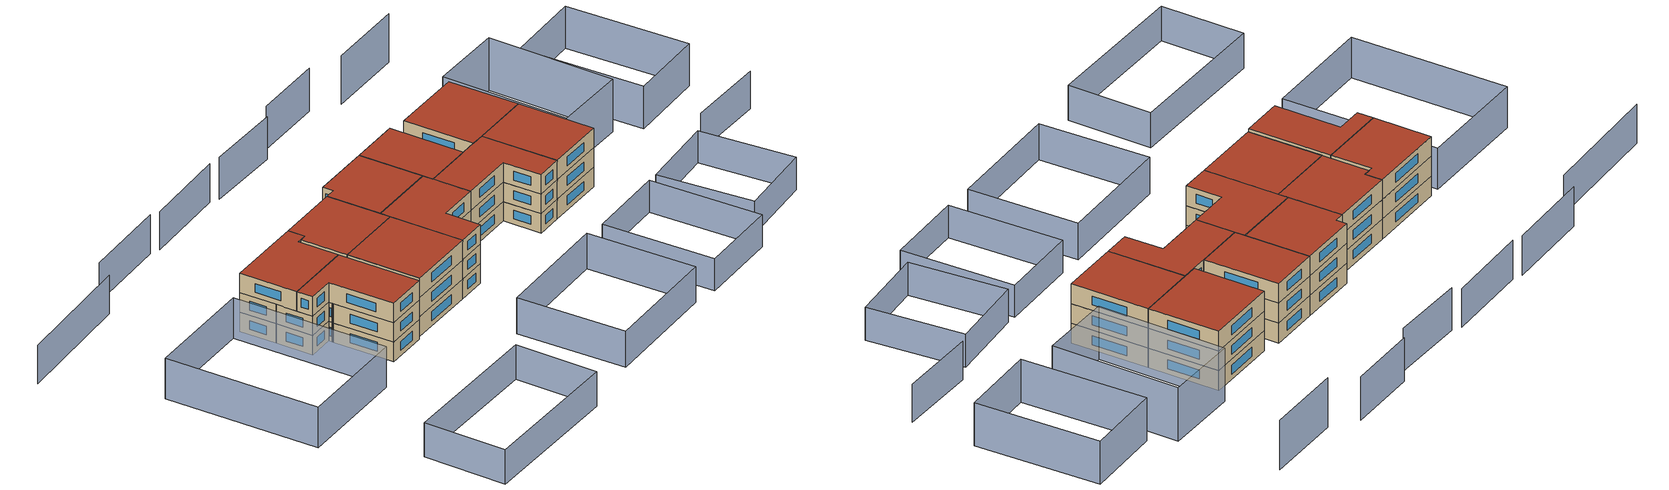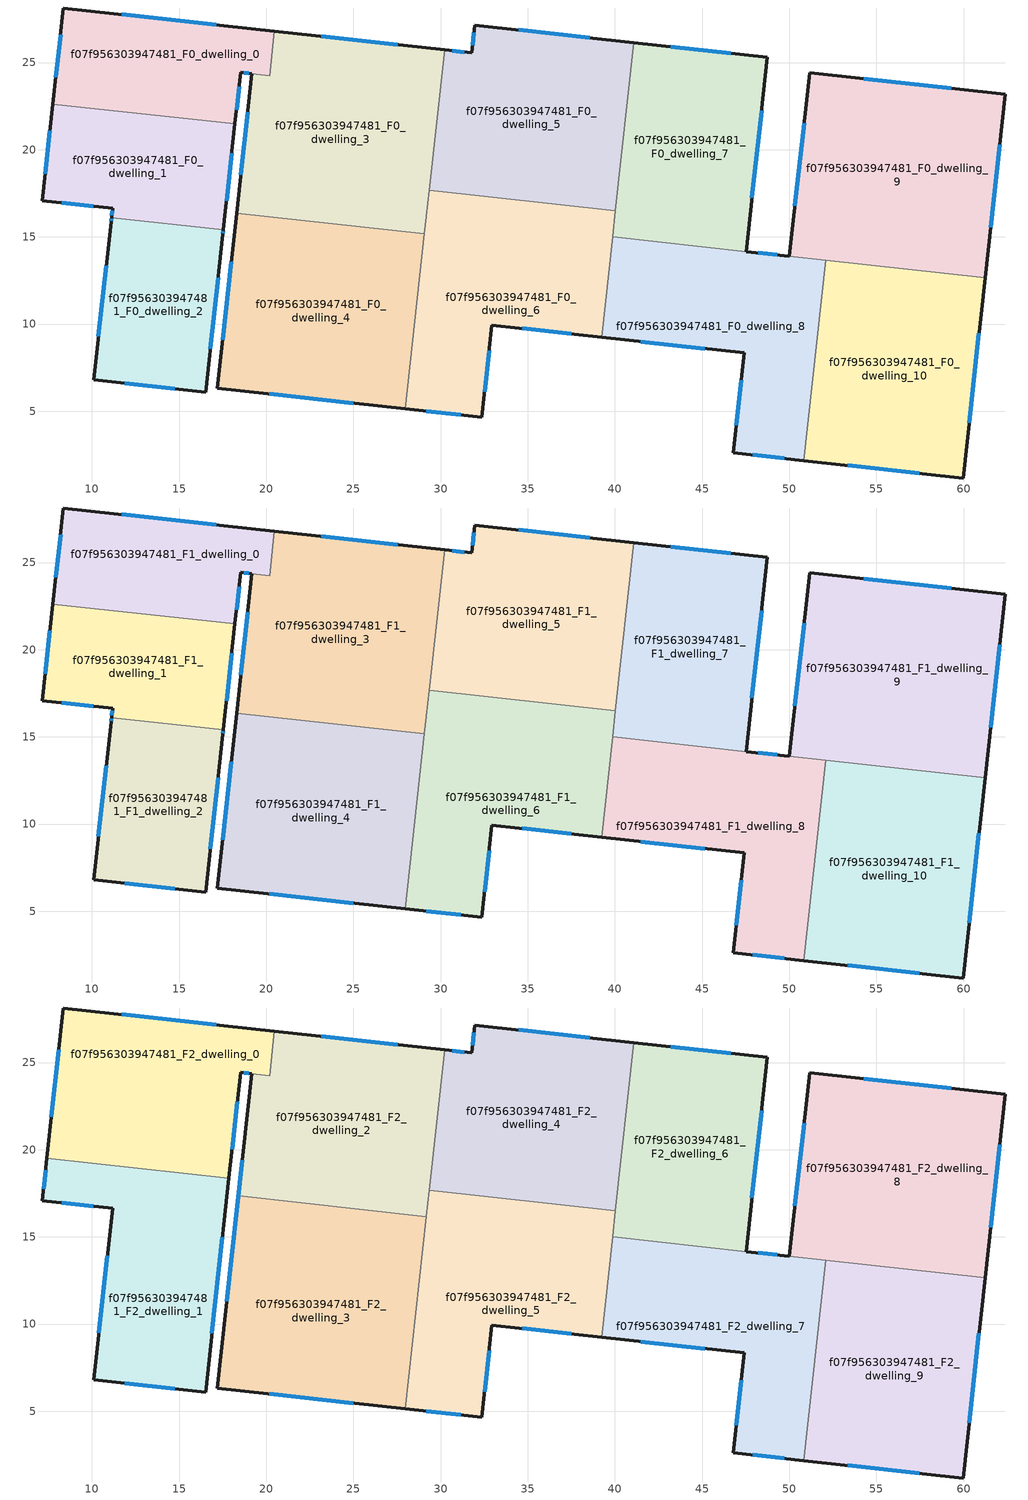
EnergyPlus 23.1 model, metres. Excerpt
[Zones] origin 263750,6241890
f07f956303947481_F0_dwelling_0
 floor ground (EU_floor_Construction): 20.47,26.8 20.19,24.26 18.53,24.44 18.21,21.48 7.77,22.62 8.37,28.13 z0
 wall outside (EU_wall_Construction): 20.47,26.8 8.37,28.13 7.77,22.62 / 18.21,21.48 18.53,24.44 19.17,24.37 z0:3
 wall to f07f956303947481_F0_dwelling_3 (EU_wall_Construction): 19.18,24.37 20.19,24.26 20.47,26.8 z0:3
 wall to f07f956303947481_F0_dwelling_1 (EU_wall_Construction): 7.77,22.62 18.21,21.48 z0:3
 window (EU_Window_Construction): 17.13,27.17 11.71,27.76 / 18.71,24.42 18.99,24.39 / 18.3,22.29 18.44,23.62 / 8.2,26.61 7.93,24.14 z0.83:2.17
f07f956303947481_F0_dwelling_1
 floor ground (EU_floor_Construction): 18.21,21.48 17.54,15.4 11.13,16.11 11.18,16.64 7.16,17.08 7.77,22.62 z0
 wall outside (EU_wall_Construction): 7.77,22.62 7.16,17.08 11.18,16.64 11.13,16.11 / 17.54,15.4 18.21,21.48 z0:3
 wall to f07f956303947481_F0_dwelling_2 (EU_wall_Construction): 11.13,16.11 17.54,15.4 z0:3
 window (EU_Window_Construction): 7.6,21.09 7.32,18.61 / 17.72,17.08 18.02,19.8 / 11.17,16.49 11.14,16.25 / 8.27,16.96 10.07,16.76 z0.83:2.17
f07f956303947481_F0_dwelling_10
 floor ground (EU_floor_Construction): 61.22,12.66 59.96,1.17 50.84,2.17 52.1,13.66 z0
 wall outside (EU_wall_Construction): 50.84,2.17 59.96,1.17 61.22,12.66 z0:3
 wall to f07f956303947481_F0_dwelling_8 (EU_wall_Construction): 52.1,13.66 50.84,2.17 z0:3
 wall to f07f956303947481_F0_dwelling_9 (EU_wall_Construction): 61.22,12.66 52.1,13.66 z0:3
 window (EU_Window_Construction): 60.31,4.34 60.88,9.48 / 53.36,1.9 57.44,1.45 z0.83:2.17
f07f956303947481_F0_dwelling_2
 floor ground (EU_floor_Construction): 17.54,15.4 17.51,15.15 16.52,6.09 10.1,6.8 11.1,15.86 11.13,16.11 z0
 wall outside (EU_wall_Construction): 11.13,16.11 11.1,15.86 10.1,6.8 16.52,6.09 17.51,15.15 17.54,15.4 z0:3
 window (EU_Window_Construction): 17.52,15.22 17.53,15.33 / 16.79,8.59 17.24,12.65 / 11.87,6.6 14.75,6.29 / 10.82,13.35 10.38,9.3 / 11.12,16.04 11.11,15.93 z0.83:2.17
f07f956303947481_F0_dwelling_3
 floor ground (EU_floor_Construction): 30.24,25.73 29.08,15.17 18.3,16.36 19.18,24.37 20.19,24.26 20.47,26.8 z0
 wall outside (EU_wall_Construction): 30.24,25.73 20.47,26.8 / 19.18,24.37 18.3,16.36 z0:3
 wall to f07f956303947481_F0_dwelling_4 (EU_wall_Construction): 18.3,16.36 29.08,15.17 z0:3
 wall to f07f956303947481_F0_dwelling_5 (EU_wall_Construction): 29.35,17.67 30.24,25.73 z0:3
 wall to f07f956303947481_F0_dwelling_6 (EU_wall_Construction): 29.08,15.17 29.19,16.17 29.35,17.67 z0:3
 window (EU_Window_Construction): 27.54,26.02 23.17,26.5 / 18.93,22.16 18.54,18.57 z0.83:2.17
f07f956303947481_F0_dwelling_4
 floor ground (EU_floor_Construction): 29.08,15.17 27.97,5.14 17.2,6.32 18.3,16.36 z0
 wall outside (EU_wall_Construction): 18.3,16.36 17.2,6.32 27.97,5.14 z0:3
 wall to f07f956303947481_F0_dwelling_6 (EU_wall_Construction): 27.97,5.14 29.08,15.17 z0:3
 window (EU_Window_Construction): 17.99,13.59 17.5,9.1 / 20.17,6 25,5.47 z0.83:2.17
f07f956303947481_F0_dwelling_5
 floor ground (EU_floor_Construction): 41.09,26.14 40.03,16.5 29.35,17.67 30.24,25.73 31.78,25.56 31.96,27.14 z0
 wall outside (EU_wall_Construction): 41.09,26.14 31.96,27.14 31.78,25.56 30.24,25.73 z0:3
 wall to f07f956303947481_F0_dwelling_6 (EU_wall_Construction): 29.35,17.67 40.03,16.5 z0:3
 wall to f07f956303947481_F0_dwelling_7 (EU_wall_Construction): 40.03,16.5 41.09,26.14 z0:3
 window (EU_Window_Construction): 38.56,26.42 34.48,26.87 / 31.36,25.6 30.66,25.68 / 31.91,26.7 31.83,26 z0.83:2.17
f07f956303947481_F0_dwelling_6
 floor ground (EU_floor_Construction): 40.03,16.5 39.23,9.25 32.94,9.94 32.36,4.66 27.97,5.14 29.35,17.67 z0
 wall outside (EU_wall_Construction): 27.97,5.14 32.36,4.66 32.94,9.94 39.23,9.25 z0:3
 wall to f07f956303947481_F0_dwelling_8 (EU_wall_Construction): 39.23,9.25 39.86,15 z0:3
 wall to f07f956303947481_F0_dwelling_7 (EU_wall_Construction): 39.86,15 40.03,16.5 z0:3
 window (EU_Window_Construction): 34.68,9.75 37.49,9.44 / 32.52,6.12 32.78,8.48 / 29.19,5.01 31.15,4.79 z0.83:2.17
f07f956303947481_F0_dwelling_7
 floor ground (EU_floor_Construction): 48.74,25.3 47.52,14.16 39.86,15 41.09,26.14 z0
 wall outside (EU_wall_Construction): 47.52,14.16 48.74,25.3 41.09,26.14 z0:3
 wall to f07f956303947481_F0_dwelling_8 (EU_wall_Construction): 39.86,15 47.52,14.16 z0:3
 window (EU_Window_Construction): 46.63,25.53 43.2,25.91 / 47.86,17.24 48.41,22.22 z0.83:2.17
f07f956303947481_F0_dwelling_8
 floor ground (EU_floor_Construction): 52.1,13.66 50.84,2.17 46.78,2.62 47.41,8.35 39.23,9.25 39.86,15 z0
 wall outside (EU_wall_Construction): 39.23,9.25 47.41,8.35 46.78,2.62 50.84,2.17 / 50.01,13.89 47.52,14.16 z0:3
 wall to f07f956303947481_F0_dwelling_9 (EU_wall_Construction): 52.1,13.66 50.01,13.89 z0:3
 window (EU_Window_Construction): 47.9,2.5 49.71,2.3 / 47.23,6.77 46.95,4.2 / 41.49,9 45.15,8.6 / 49.32,13.96 48.21,14.09 z0.83:2.17
f07f956303947481_F0_dwelling_9
 floor ground (EU_floor_Construction): 62.38,23.19 61.22,12.66 50.01,13.89 51.16,24.42 z0
 wall outside (EU_wall_Construction): 61.22,12.66 62.38,23.19 51.16,24.42 50.01,13.89 z0:3
 window (EU_Window_Construction): 50.84,21.51 50.33,16.8 / 59.28,23.53 54.26,24.08 / 61.54,15.57 62.06,20.28 z0.83:2.17
f07f956303947481_F1_dwelling_0
 floor to f07f956303947481_F0_dwelling_0 (EU_floor_Construction): 20.47,26.8 20.19,24.26 18.53,24.44 18.21,21.48 7.77,22.62 8.37,28.13 z3
 wall outside (EU_wall_Construction): 20.47,26.8 8.37,28.13 7.77,22.62 / 18.21,21.48 18.53,24.44 19.17,24.37 z3:6
 wall to f07f956303947481_F1_dwelling_3 (EU_wall_Construction): 19.18,24.37 20.19,24.26 20.47,26.8 z3:6
 wall to f07f956303947481_F1_dwelling_1 (EU_wall_Construction): 7.77,22.62 18.21,21.48 z3:6
 window (EU_Window_Construction): 17.13,27.17 11.71,27.76 / 18.71,24.42 18.99,24.39 / 18.3,22.29 18.44,23.62 / 8.2,26.61 7.93,24.14 z3.83:5.17
f07f956303947481_F1_dwelling_1
 floor to f07f956303947481_F0_dwelling_1 (EU_floor_Construction): 18.21,21.48 17.54,15.4 11.13,16.11 11.18,16.64 7.16,17.08 7.77,22.62 z3
 wall outside (EU_wall_Construction): 7.77,22.62 7.16,17.08 11.18,16.64 11.13,16.11 / 17.54,15.4 18.21,21.48 z3:6
 wall to f07f956303947481_F1_dwelling_2 (EU_wall_Construction): 11.13,16.11 17.54,15.4 z3:6
 window (EU_Window_Construction): 7.6,21.09 7.32,18.61 / 17.72,17.08 18.02,19.8 / 11.17,16.49 11.14,16.25 / 8.27,16.96 10.07,16.76 z3.83:5.17
f07f956303947481_F1_dwelling_10
 floor to f07f956303947481_F0_dwelling_10 (EU_floor_Construction): 61.22,12.66 59.96,1.17 50.84,2.17 52.1,13.66 z3
 wall outside (EU_wall_Construction): 50.84,2.17 59.96,1.17 61.22,12.66 z3:6
 wall to f07f956303947481_F1_dwelling_8 (EU_wall_Construction): 52.1,13.66 50.84,2.17 z3:6
 wall to f07f956303947481_F1_dwelling_9 (EU_wall_Construction): 61.22,12.66 52.1,13.66 z3:6
 window (EU_Window_Construction): 60.31,4.34 60.88,9.48 / 53.36,1.9 57.44,1.45 z3.83:5.17
f07f956303947481_F1_dwelling_2
 floor to f07f956303947481_F0_dwelling_2 (EU_floor_Construction): 17.54,15.4 17.51,15.15 16.52,6.09 10.1,6.8 11.1,15.86 11.13,16.11 z3
 wall outside (EU_wall_Construction): 11.13,16.11 11.1,15.86 10.1,6.8 16.52,6.09 17.51,15.15 17.54,15.4 z3:6
 window (EU_Window_Construction): 17.52,15.22 17.53,15.33 / 16.79,8.59 17.24,12.65 / 11.87,6.6 14.75,6.29 / 10.82,13.35 10.38,9.3 / 11.12,16.04 11.11,15.93 z3.83:5.17
f07f956303947481_F1_dwelling_3
 floor to f07f956303947481_F0_dwelling_3 (EU_floor_Construction): 30.24,25.73 29.08,15.17 18.3,16.36 19.18,24.37 20.19,24.26 20.47,26.8 z3
 wall outside (EU_wall_Construction): 30.24,25.73 20.47,26.8 / 19.18,24.37 18.3,16.36 z3:6
 wall to f07f956303947481_F1_dwelling_4 (EU_wall_Construction): 18.3,16.36 29.08,15.17 z3:6
 wall to f07f956303947481_F1_dwelling_5 (EU_wall_Construction): 29.35,17.67 30.24,25.73 z3:6
 wall to f07f956303947481_F1_dwelling_6 (EU_wall_Construction): 29.08,15.17 29.19,16.17 29.35,17.67 z3:6
 window (EU_Window_Construction): 27.54,26.02 23.17,26.5 / 18.93,22.16 18.54,18.57 z3.83:5.17
 roof outside (EU_roof_Construction): 29.08,15.17 29.19,16.17 18.41,17.35 29.19,16.17 z6
f07f956303947481_F1_dwelling_4
 floor to f07f956303947481_F0_dwelling_4 (EU_floor_Construction): 29.08,15.17 27.97,5.14 17.2,6.32 18.3,16.36 z3
 wall outside (EU_wall_Construction): 18.3,16.36 17.2,6.32 27.97,5.14 z3:6
 wall to f07f956303947481_F1_dwelling_6 (EU_wall_Construction): 27.97,5.14 29.08,15.17 z3:6
 window (EU_Window_Construction): 17.99,13.59 17.5,9.1 / 20.17,6 25,5.47 z3.83:5.17
f07f956303947481_F1_dwelling_5
 floor to f07f956303947481_F0_dwelling_5 (EU_floor_Construction): 41.09,26.14 40.03,16.5 29.35,17.67 30.24,25.73 31.78,25.56 31.96,27.14 z3
 wall outside (EU_wall_Construction): 41.09,26.14 31.96,27.14 31.78,25.56 30.24,25.73 z3:6
 wall to f07f956303947481_F1_dwelling_6 (EU_wall_Construction): 29.35,17.67 40.03,16.5 z3:6
 wall to f07f956303947481_F1_dwelling_7 (EU_wall_Construction): 40.03,16.5 41.09,26.14 z3:6
 window (EU_Window_Construction): 38.56,26.42 34.48,26.87 / 31.36,25.6 30.66,25.68 / 31.91,26.7 31.83,26 z3.83:5.17
f07f956303947481_F1_dwelling_6
 floor to f07f956303947481_F0_dwelling_6 (EU_floor_Construction): 40.03,16.5 39.23,9.25 32.94,9.94 32.36,4.66 27.97,5.14 29.35,17.67 z3
 wall outside (EU_wall_Construction): 27.97,5.14 32.36,4.66 32.94,9.94 39.23,9.25 z3:6
 wall to f07f956303947481_F1_dwelling_8 (EU_wall_Construction): 39.23,9.25 39.86,15 z3:6
 wall to f07f956303947481_F1_dwelling_7 (EU_wall_Construction): 39.86,15 40.03,16.5 z3:6
 window (EU_Window_Construction): 34.68,9.75 37.49,9.44 / 32.52,6.12 32.78,8.48 / 29.19,5.01 31.15,4.79 z3.83:5.17
f07f956303947481_F1_dwelling_7
 floor to f07f956303947481_F0_dwelling_7 (EU_floor_Construction): 48.74,25.3 47.52,14.16 39.86,15 41.09,26.14 z3
 wall outside (EU_wall_Construction): 47.52,14.16 48.74,25.3 41.09,26.14 z3:6
 wall to f07f956303947481_F1_dwelling_8 (EU_wall_Construction): 39.86,15 47.52,14.16 z3:6
 window (EU_Window_Construction): 46.63,25.53 43.2,25.91 / 47.86,17.24 48.41,22.22 z3.83:5.17
f07f956303947481_F1_dwelling_8
 floor to f07f956303947481_F0_dwelling_8 (EU_floor_Construction): 52.1,13.66 50.84,2.17 46.78,2.62 47.41,8.35 39.23,9.25 39.86,15 z3
 wall outside (EU_wall_Construction): 39.23,9.25 47.41,8.35 46.78,2.62 50.84,2.17 / 50.01,13.89 47.52,14.16 z3:6
 wall to f07f956303947481_F1_dwelling_9 (EU_wall_Construction): 52.1,13.66 50.01,13.89 z3:6
 window (EU_Window_Construction): 47.9,2.5 49.71,2.3 / 47.23,6.77 46.95,4.2 / 41.49,9 45.15,8.6 / 49.32,13.96 48.21,14.09 z3.83:5.17
f07f956303947481_F1_dwelling_9
 floor to f07f956303947481_F0_dwelling_9 (EU_floor_Construction): 62.38,23.19 61.22,12.66 50.01,13.89 51.16,24.42 z3
 wall outside (EU_wall_Construction): 61.22,12.66 62.38,23.19 51.16,24.42 50.01,13.89 z3:6
 window (EU_Window_Construction): 50.84,21.51 50.33,16.8 / 59.28,23.53 54.26,24.08 / 61.54,15.57 62.06,20.28 z3.83:5.17
f07f956303947481_F2_dwelling_0
 floor to f07f956303947481_F1_dwelling_0 (EU_floor_Construction): 20.47,26.8 20.19,24.26 18.53,24.44 18.21,21.48 7.77,22.62 8.37,28.13 z6
 floor to f07f956303947481_F1_dwelling_1 (EU_floor_Construction): 18.21,21.48 17.86,18.35 7.42,19.5 7.77,22.62 z6
 wall outside (EU_wall_Construction): 20.47,26.8 8.37,28.13 7.42,19.5 / 17.86,18.35 18.53,24.44 19.17,24.37 z6:9
 wall to f07f956303947481_F2_dwelling_2 (EU_wall_Construction): 19.18,24.37 20.19,24.26 20.47,26.8 z6:9
 wall to f07f956303947481_F2_dwelling_1 (EU_wall_Construction): 7.42,19.5 17.86,18.35 z6:9
 window (EU_Window_Construction): 17.13,27.17 11.71,27.76 / 18.71,24.42 18.99,24.39 / 18.05,20.03 18.35,22.76 / 8.11,25.74 7.68,21.88 z6.83:8.17
 roof outside (EU_roof_Construction): 17.86,18.35 18.53,24.44 20.19,24.26 20.47,26.8 8.37,28.13 7.42,19.5 z9
f07f956303947481_F2_dwelling_1
 floor to f07f956303947481_F1_dwelling_1 (EU_floor_Construction): 17.86,18.35 17.54,15.4 11.13,16.11 11.18,16.64 7.16,17.08 7.42,19.5 z6
 floor to f07f956303947481_F1_dwelling_2 (EU_floor_Construction): 17.54,15.4 16.52,6.09 10.1,6.8 11.1,15.86 11.13,16.11 z6
 wall outside (EU_wall_Construction): 7.42,19.5 7.16,17.08 11.18,16.64 10.1,6.8 16.52,6.09 17.86,18.35 z6:9
 window (EU_Window_Construction): 8.27,16.96 10.07,16.76 / 7.35,18.83 7.23,17.75 / 16.89,9.48 17.49,14.97 / 11.87,6.6 14.75,6.29 / 10.89,13.92 10.4,9.52 z6.83:8.17
 roof outside (EU_roof_Construction): 16.52,6.09 17.86,18.35 7.42,19.5 7.16,17.08 11.18,16.64 10.1,6.8 z9
f07f956303947481_F2_dwelling_2
 floor to f07f956303947481_F1_dwelling_3 (EU_floor_Construction): 30.24,25.73 29.19,16.17 18.41,17.35 18.3,16.36 19.18,24.37 20.19,24.26 20.47,26.8 z6
 wall outside (EU_wall_Construction): 19.18,24.37 17.2,6.32 / 30.24,25.73 20.47,26.8 z6:9
 wall to f07f956303947481_F2_dwelling_3 (EU_wall_Construction): 17.2,6.32 18.41,17.35 29.19,16.17 z6:9
 wall to f07f956303947481_F2_dwelling_4 (EU_wall_Construction): 29.35,17.67 30.24,25.73 z6:9
 wall to f07f956303947481_F2_dwelling_5 (EU_wall_Construction): 29.19,16.17 29.35,17.67 z6:9
 window (EU_Window_Construction): 18.63,19.38 17.74,11.31 / 27.54,26.02 23.17,26.5 z6.83:8.17
 roof outside (EU_roof_Construction): 29.19,16.17 30.24,25.73 20.47,26.8 20.19,24.26 19.18,24.37 17.2,6.32 18.41,17.35 z9
f07f956303947481_F2_dwelling_3
 floor to f07f956303947481_F1_dwelling_4 (EU_floor_Construction): 29.08,15.17 27.97,5.14 17.2,6.32 18.3,16.36 z6
 floor to f07f956303947481_F1_dwelling_3 (EU_floor_Construction): 29.19,16.17 29.08,15.17 18.3,16.36 18.41,17.35 z6
 wall outside (EU_wall_Construction): 17.2,6.32 27.97,5.14 z6:9
 wall to f07f956303947481_F2_dwelling_5 (EU_wall_Construction): 27.97,5.14 29.19,16.17 z6:9
 window (EU_Window_Construction): 20.18,6 25,5.47 z6.83:8.17
 roof outside (EU_roof_Construction): 27.97,5.14 29.19,16.17 18.41,17.35 17.2,6.32 z9
f07f956303947481_F2_dwelling_4
 floor to f07f956303947481_F1_dwelling_5 (EU_floor_Construction): 41.09,26.14 40.03,16.5 29.35,17.67 30.24,25.73 31.78,25.56 31.96,27.14 z6
 wall outside (EU_wall_Construction): 41.09,26.14 31.96,27.14 31.78,25.56 30.24,25.73 z6:9
 wall to f07f956303947481_F2_dwelling_5 (EU_wall_Construction): 29.35,17.67 40.03,16.5 z6:9
 wall to f07f956303947481_F2_dwelling_6 (EU_wall_Construction): 40.03,16.5 41.09,26.14 z6:9
 window (EU_Window_Construction): 38.56,26.42 34.48,26.87 / 31.36,25.6 30.66,25.68 / 31.91,26.7 31.83,26 z6.83:8.17
 roof outside (EU_roof_Construction): 40.03,16.5 41.09,26.14 31.96,27.14 31.78,25.56 30.24,25.73 29.35,17.67 z9
f07f956303947481_F2_dwelling_5
 floor to f07f956303947481_F1_dwelling_6 (EU_floor_Construction): 40.03,16.5 39.23,9.25 32.94,9.94 32.36,4.66 27.97,5.14 29.35,17.67 z6
 wall outside (EU_wall_Construction): 27.97,5.14 32.36,4.66 32.94,9.94 39.23,9.25 z6:9
 wall to f07f956303947481_F2_dwelling_7 (EU_wall_Construction): 39.23,9.25 39.86,15 z6:9
 wall to f07f956303947481_F2_dwelling_6 (EU_wall_Construction): 39.86,15 40.03,16.5 z6:9
 window (EU_Window_Construction): 34.68,9.75 37.49,9.44 / 32.52,6.12 32.78,8.48 / 29.19,5.01 31.15,4.79 z6.83:8.17
 roof outside (EU_roof_Construction): 39.23,9.25 40.03,16.5 29.35,17.67 27.97,5.14 32.36,4.66 32.94,9.94 z9
f07f956303947481_F2_dwelling_6
 floor to f07f956303947481_F1_dwelling_7 (EU_floor_Construction): 48.74,25.3 47.52,14.16 39.86,15 41.09,26.14 z6
 wall outside (EU_wall_Construction): 47.52,14.16 48.74,25.3 41.09,26.14 z6:9
 wall to f07f956303947481_F2_dwelling_7 (EU_wall_Construction): 39.86,15 47.52,14.16 z6:9
 window (EU_Window_Construction): 46.63,25.53 43.2,25.91 / 47.86,17.24 48.41,22.22 z6.83:8.17
 roof outside (EU_roof_Construction): 47.52,14.16 48.74,25.3 41.09,26.14 39.86,15 z9
f07f956303947481_F2_dwelling_7
 floor to f07f956303947481_F1_dwelling_8 (EU_floor_Construction): 52.1,13.66 50.84,2.17 46.78,2.62 47.41,8.35 39.23,9.25 39.86,15 z6
 wall outside (EU_wall_Construction): 39.23,9.25 47.41,8.35 46.78,2.62 50.84,2.17 / 50.01,13.89 47.52,14.16 z6:9
 wall to f07f956303947481_F2_dwelling_9 (EU_wall_Construction): 50.84,2.17 52.1,13.66 z6:9
 wall to f07f956303947481_F2_dwelling_8 (EU_wall_Construction): 52.1,13.66 50.01,13.89 z6:9
 window (EU_Window_Construction): 47.9,2.5 49.71,2.3 / 47.23,6.77 46.95,4.2 / 41.49,9 45.15,8.6 / 49.32,13.96 48.21,14.09 z6.83:8.17
 roof outside (EU_roof_Construction): 50.84,2.17 52.1,13.66 39.86,15 39.23,9.25 47.41,8.35 46.78,2.62 z9
f07f956303947481_F2_dwelling_8
 floor to f07f956303947481_F1_dwelling_9 (EU_floor_Construction): 62.38,23.19 61.22,12.66 50.01,13.89 51.16,24.42 z6
 wall outside (EU_wall_Construction): 61.22,12.66 62.38,23.19 51.16,24.42 50.01,13.89 z6:9
 wall to f07f956303947481_F2_dwelling_9 (EU_wall_Construction): 52.1,13.66 61.22,12.66 z6:9
 window (EU_Window_Construction): 50.84,21.51 50.33,16.8 / 59.28,23.53 54.26,24.08 / 61.54,15.57 62.06,20.28 z6.83:8.17
 roof outside (EU_roof_Construction): 61.22,12.66 62.38,23.19 51.16,24.42 50.01,13.89 z9
f07f956303947481_F2_dwelling_9
 floor to f07f956303947481_F1_dwelling_10 (EU_floor_Construction): 61.22,12.66 59.96,1.17 50.84,2.17 52.1,13.66 z6
 wall outside (EU_wall_Construction): 50.84,2.17 59.96,1.17 61.22,12.66 z6:9
 window (EU_Window_Construction): 60.31,4.34 60.88,9.48 / 53.36,1.9 57.44,1.45 z6.83:8.17
 roof outside (EU_roof_Construction): 59.96,1.17 61.22,12.66 52.1,13.66 50.84,2.17 z9
shading: 73.78,-7.76 85.86,-9.31 z0:5.8; 57.38,-8 55.94,-24.89 / 55.94,-24.89 43.57,-23.84 / 43.57,-23.84 45.01,-6.94 / 45.01,-6.94 57.38,-8 z0:4.9; 58.38,-22.66 58.85,-8.26 / 58.85,-8.26 70.95,-8.66 / 70.95,-8.66 70.48,-23.05 / 70.48,-23.05 58.38,-22.66 z0:5; 41.36,-6.45 39.92,-22.78 / 39.92,-22.78 21.68,-21.17 / 21.68,-21.17 23.12,-4.84 / 23.12,-4.84 41.36,-6.45 z0:5.5; -9.33,-6.6 12.98,-9.4 / 12.98,-9.4 11.43,-21.77 / 11.43,-21.77 -10.88,-18.97 / -10.88,-18.97 -9.33,-6.6 z0:5.3; 4.09,5.07 -13.07,6.9 / -13.07,6.9 -10.59,30.06 / -10.59,30.06 6.56,28.23 / 6.56,28.23 4.09,5.07 z0:6.2; 48.16,42.63 36.65,44.18 / 75.62,1.31 77.2,19.84 / 77.2,19.84 89.16,18.83 / 89.16,18.83 87.58,0.29 / 87.58,0.29 75.62,1.31 z0:6.5; 62.05,6.03 64.42,24.94 / 64.42,24.94 75.57,23.54 / 75.57,23.54 73.2,4.63 / 73.2,4.63 62.05,6.03 z0:8.1; 61.14,42.66 50.3,43.82 z0:6.6; 76.3,38.24 64.43,39.54 z0:7.5; 35.45,45.01 22.13,46.02 / 5.22,45.44 -14.26,46.68 z0:5.9; 20.77,46.77 7.31,47.83 z0:6
[Building]
EU S2 Campaign: North Axis=0; Terrain=City; Solar Distribution=FullExterior
[Site:Location]
Cape.Town.Intl.AP: Latitude=-33.965; Longitude=18.602; Time Zone=2; Elevation=46
[SizingPeriod:WeatherFileDays]
AnnualSizingPeriod: Begin Month=1; Begin Day of Month=1; End Month=12; End Day of Month=31; Day of Week for Start Day=Monday; Use Weather File Daylight Saving Period=No; Use Weather File Rain and Snow Indicators=No
[MATERIAL]
EU_InternalMass_Material: Roughness=MediumRough; Thickness=0.1; Conductivity=1; Density=1800; Specific Heat=900; Thermal Absorptance=0.9; Solar Absorptance=0.7; Visible Absorptance=0.7
[MATERIAL:NOMASS] Roughness=MediumRough; Thermal Absorptance=0.9; Solar Absorptance=0.7; Visible Absorptance=0.7
Name | Thermal Resistance
EU_wall_NoMass | 0.442504
EU_roof_NoMass | 3.89789
EU_floor_NoMass | 1.88143
[WINDOWMATERIAL:SIMPLEGLAZINGSYSTEM]
EU_Window_SimpleGlazing: UFactor=5.07782; Solar Heat Gain Coefficient=0.85; Visible Transmittance=0.85
[CONSTRUCTION]
EU_wall_Construction: EU_wall_NoMass
EU_roof_Construction: EU_roof_NoMass
EU_floor_Construction: EU_floor_NoMass
EU_Window_Construction: EU_Window_SimpleGlazing
EU_InternalMass_Construction: EU_InternalMass_Material
[ZONE] Type=1; Multiplier=1; Ceiling Height=autocalculate; Floor Area=autocalculate; Part of Total Floor Area=Yes
Name | Volume
f07f956303947481_F0_dwelling_0; f07f956303947481_F1_dwelling_0 | 187.361
f07f956303947481_F2_dwelling_0 | 286.376
f07f956303947481_F0_dwelling_1; f07f956303947481_F1_dwelling_1 | 186.022
f07f956303947481_F2_dwelling_1 | 268.271
f07f956303947481_F0_dwelling_10; f07f956303947481_F1_dwelling_10; f07f956303947481_F2_dwelling_9 | 318.291
f07f956303947481_F0_dwelling_2; f07f956303947481_F1_dwelling_2 | 181.276
f07f956303947481_F2_dwelling_2 | 304.986
f07f956303947481_F0_dwelling_3; f07f956303947481_F1_dwelling_3 | 337.554
f07f956303947481_F2_dwelling_3 | 360.778
f07f956303947481_F0_dwelling_4; f07f956303947481_F1_dwelling_4 | 328.414
f07f956303947481_F2_dwelling_4; f07f956303947481_F0_dwelling_5; f07f956303947481_F1_dwelling_5 | 305.144
f07f956303947481_F2_dwelling_5; f07f956303947481_F0_dwelling_6; f07f956303947481_F1_dwelling_6 | 305.185
f07f956303947481_F2_dwelling_6; f07f956303947481_F0_dwelling_7; f07f956303947481_F1_dwelling_7 | 259.06
f07f956303947481_F2_dwelling_7; f07f956303947481_F0_dwelling_8; f07f956303947481_F1_dwelling_8 | 284.349
f07f956303947481_F2_dwelling_8; f07f956303947481_F0_dwelling_9; f07f956303947481_F1_dwelling_9 | 358.905
[INTERNALMASS] Construction=EU_InternalMass_Construction
Name | Zone or ZoneList | Surface Area
f07f956303947481_F0_dwelling_0_EU_InternalMass | f07f956303947481_F0_dwelling_0 | 62.4555
f07f956303947481_F0_dwelling_1_EU_InternalMass | f07f956303947481_F0_dwelling_1 | 62.0068
f07f956303947481_F0_dwelling_2_EU_InternalMass | f07f956303947481_F0_dwelling_2 | 60.4218
f07f956303947481_F0_dwelling_3_EU_InternalMass | f07f956303947481_F0_dwelling_3 | 112.521
f07f956303947481_F0_dwelling_4_EU_InternalMass | f07f956303947481_F0_dwelling_4 | 109.473
f07f956303947481_F0_dwelling_5_EU_InternalMass | f07f956303947481_F0_dwelling_5 | 101.715
f07f956303947481_F0_dwelling_6_EU_InternalMass | f07f956303947481_F0_dwelling_6 | 101.728
f07f956303947481_F0_dwelling_7_EU_InternalMass | f07f956303947481_F0_dwelling_7 | 86.3533
f07f956303947481_F0_dwelling_8_EU_InternalMass | f07f956303947481_F0_dwelling_8 | 94.7852
f07f956303947481_F0_dwelling_9_EU_InternalMass | f07f956303947481_F0_dwelling_9 | 119.637
f07f956303947481_F0_dwelling_10_EU_InternalMass | f07f956303947481_F0_dwelling_10 | 106.097
f07f956303947481_F1_dwelling_0_EU_InternalMass | f07f956303947481_F1_dwelling_0 | 62.4555
f07f956303947481_F1_dwelling_1_EU_InternalMass | f07f956303947481_F1_dwelling_1 | 62.0068
f07f956303947481_F1_dwelling_2_EU_InternalMass | f07f956303947481_F1_dwelling_2 | 60.4218
f07f956303947481_F1_dwelling_3_EU_InternalMass | f07f956303947481_F1_dwelling_3 | 112.521
f07f956303947481_F1_dwelling_4_EU_InternalMass | f07f956303947481_F1_dwelling_4 | 109.473
f07f956303947481_F1_dwelling_5_EU_InternalMass | f07f956303947481_F1_dwelling_5 | 101.715
f07f956303947481_F1_dwelling_6_EU_InternalMass | f07f956303947481_F1_dwelling_6 | 101.728
f07f956303947481_F1_dwelling_7_EU_InternalMass | f07f956303947481_F1_dwelling_7 | 86.3533
f07f956303947481_F1_dwelling_8_EU_InternalMass | f07f956303947481_F1_dwelling_8 | 94.7852
f07f956303947481_F1_dwelling_9_EU_InternalMass | f07f956303947481_F1_dwelling_9 | 119.637
f07f956303947481_F1_dwelling_10_EU_InternalMass | f07f956303947481_F1_dwelling_10 | 106.097
f07f956303947481_F2_dwelling_0_EU_InternalMass | f07f956303947481_F2_dwelling_0 | 95.458
f07f956303947481_F2_dwelling_1_EU_InternalMass | f07f956303947481_F2_dwelling_1 | 89.4235
f07f956303947481_F2_dwelling_2_EU_InternalMass | f07f956303947481_F2_dwelling_2 | 101.735
f07f956303947481_F2_dwelling_3_EU_InternalMass | f07f956303947481_F2_dwelling_3 | 120.259
f07f956303947481_F2_dwelling_4_EU_InternalMass | f07f956303947481_F2_dwelling_4 | 101.715
f07f956303947481_F2_dwelling_5_EU_InternalMass | f07f956303947481_F2_dwelling_5 | 101.728
f07f956303947481_F2_dwelling_6_EU_InternalMass | f07f956303947481_F2_dwelling_6 | 86.3533
f07f956303947481_F2_dwelling_7_EU_InternalMass | f07f956303947481_F2_dwelling_7 | 94.7852
f07f956303947481_F2_dwelling_8_EU_InternalMass | f07f956303947481_F2_dwelling_8 | 119.637
f07f956303947481_F2_dwelling_9_EU_InternalMass | f07f956303947481_F2_dwelling_9 | 106.097
[OTHEREQUIPMENT] Fuel Type=Electricity; Design Level Calculation Method=Watts/Area; Power per Zone Floor Area=1; Fraction Latent=0; Fraction Radiant=0; Fraction Lost=0; Carbon Dioxide Generation Rate=0; EndUse Subcategory=EU_Step8_InternalGains
Name | Zone or ZoneList or Space or SpaceList | Schedule
EU_Step8_InternalGain_f07f956303947481_F0_dwelling_0_f000 | f07f956303947481_F0_dwelling_0 | EU_Step8_GainSchedule_f07f956303947481_F0_dwelling_0_f000
EU_Step8_InternalGain_f07f956303947481_F0_dwelling_1_f000 | f07f956303947481_F0_dwelling_1 | EU_Step8_GainSchedule_f07f956303947481_F0_dwelling_1_f000
EU_Step8_InternalGain_f07f956303947481_F0_dwelling_2_f000 | f07f956303947481_F0_dwelling_2 | EU_Step8_GainSchedule_f07f956303947481_F0_dwelling_2_f000
EU_Step8_InternalGain_f07f956303947481_F0_dwelling_3_f000 | f07f956303947481_F0_dwelling_3 | EU_Step8_GainSchedule_f07f956303947481_F0_dwelling_3_f000
EU_Step8_InternalGain_f07f956303947481_F0_dwelling_4_f000 | f07f956303947481_F0_dwelling_4 | EU_Step8_GainSchedule_f07f956303947481_F0_dwelling_4_f000
EU_Step8_InternalGain_f07f956303947481_F0_dwelling_5_f000 | f07f956303947481_F0_dwelling_5 | EU_Step8_GainSchedule_f07f956303947481_F0_dwelling_5_f000
EU_Step8_InternalGain_f07f956303947481_F0_dwelling_6_f000 | f07f956303947481_F0_dwelling_6 | EU_Step8_GainSchedule_f07f956303947481_F0_dwelling_6_f000
EU_Step8_InternalGain_f07f956303947481_F0_dwelling_7_f000 | f07f956303947481_F0_dwelling_7 | EU_Step8_GainSchedule_f07f956303947481_F0_dwelling_7_f000
EU_Step8_InternalGain_f07f956303947481_F0_dwelling_8_f000 | f07f956303947481_F0_dwelling_8 | EU_Step8_GainSchedule_f07f956303947481_F0_dwelling_8_f000
EU_Step8_InternalGain_f07f956303947481_F0_dwelling_9_f000 | f07f956303947481_F0_dwelling_9 | EU_Step8_GainSchedule_f07f956303947481_F0_dwelling_9_f000
EU_Step8_InternalGain_f07f956303947481_F0_dwelling_10_f000 | f07f956303947481_F0_dwelling_10 | EU_Step8_GainSchedule_f07f956303947481_F0_dwelling_10_f000
EU_Step8_InternalGain_f07f956303947481_F1_dwelling_0_f000 | f07f956303947481_F1_dwelling_0 | EU_Step8_GainSchedule_f07f956303947481_F1_dwelling_0_f000
EU_Step8_InternalGain_f07f956303947481_F1_dwelling_1_f000 | f07f956303947481_F1_dwelling_1 | EU_Step8_GainSchedule_f07f956303947481_F1_dwelling_1_f000
EU_Step8_InternalGain_f07f956303947481_F1_dwelling_2_f000 | f07f956303947481_F1_dwelling_2 | EU_Step8_GainSchedule_f07f956303947481_F1_dwelling_2_f000
EU_Step8_InternalGain_f07f956303947481_F1_dwelling_3_f000 | f07f956303947481_F1_dwelling_3 | EU_Step8_GainSchedule_f07f956303947481_F1_dwelling_3_f000
EU_Step8_InternalGain_f07f956303947481_F1_dwelling_4_f000 | f07f956303947481_F1_dwelling_4 | EU_Step8_GainSchedule_f07f956303947481_F1_dwelling_4_f000
EU_Step8_InternalGain_f07f956303947481_F1_dwelling_5_f000 | f07f956303947481_F1_dwelling_5 | EU_Step8_GainSchedule_f07f956303947481_F1_dwelling_5_f000
EU_Step8_InternalGain_f07f956303947481_F1_dwelling_6_f000 | f07f956303947481_F1_dwelling_6 | EU_Step8_GainSchedule_f07f956303947481_F1_dwelling_6_f000
EU_Step8_InternalGain_f07f956303947481_F1_dwelling_7_f000 | f07f956303947481_F1_dwelling_7 | EU_Step8_GainSchedule_f07f956303947481_F1_dwelling_7_f000
EU_Step8_InternalGain_f07f956303947481_F1_dwelling_8_f000 | f07f956303947481_F1_dwelling_8 | EU_Step8_GainSchedule_f07f956303947481_F1_dwelling_8_f000
EU_Step8_InternalGain_f07f956303947481_F1_dwelling_9_f000 | f07f956303947481_F1_dwelling_9 | EU_Step8_GainSchedule_f07f956303947481_F1_dwelling_9_f000
EU_Step8_InternalGain_f07f956303947481_F1_dwelling_10_f000 | f07f956303947481_F1_dwelling_10 | EU_Step8_GainSchedule_f07f956303947481_F1_dwelling_10_f000
EU_Step8_InternalGain_f07f956303947481_F2_dwelling_0_f000 | f07f956303947481_F2_dwelling_0 | EU_Step8_GainSchedule_f07f956303947481_F2_dwelling_0_f000
EU_Step8_InternalGain_f07f956303947481_F2_dwelling_1_f000 | f07f956303947481_F2_dwelling_1 | EU_Step8_GainSchedule_f07f956303947481_F2_dwelling_1_f000
EU_Step8_InternalGain_f07f956303947481_F2_dwelling_2_f000 | f07f956303947481_F2_dwelling_2 | EU_Step8_GainSchedule_f07f956303947481_F2_dwelling_2_f000
EU_Step8_InternalGain_f07f956303947481_F2_dwelling_3_f000 | f07f956303947481_F2_dwelling_3 | EU_Step8_GainSchedule_f07f956303947481_F2_dwelling_3_f000
EU_Step8_InternalGain_f07f956303947481_F2_dwelling_4_f000 | f07f956303947481_F2_dwelling_4 | EU_Step8_GainSchedule_f07f956303947481_F2_dwelling_4_f000
EU_Step8_InternalGain_f07f956303947481_F2_dwelling_5_f000 | f07f956303947481_F2_dwelling_5 | EU_Step8_GainSchedule_f07f956303947481_F2_dwelling_5_f000
EU_Step8_InternalGain_f07f956303947481_F2_dwelling_6_f000 | f07f956303947481_F2_dwelling_6 | EU_Step8_GainSchedule_f07f956303947481_F2_dwelling_6_f000
EU_Step8_InternalGain_f07f956303947481_F2_dwelling_7_f000 | f07f956303947481_F2_dwelling_7 | EU_Step8_GainSchedule_f07f956303947481_F2_dwelling_7_f000
EU_Step8_InternalGain_f07f956303947481_F2_dwelling_8_f000 | f07f956303947481_F2_dwelling_8 | EU_Step8_GainSchedule_f07f956303947481_F2_dwelling_8_f000
EU_Step8_InternalGain_f07f956303947481_F2_dwelling_9_f000 | f07f956303947481_F2_dwelling_9 | EU_Step8_GainSchedule_f07f956303947481_F2_dwelling_9_f000
[ZONEVENTILATION:DESIGNFLOWRATE] Schedule=EU_AlwaysOn; Design Flow Rate Calculation Method=AirChanges/Hour; Air Changes per Hour=0.569476; Ventilation Type=Natural; Fan Pressure Rise=0; Fan Total Efficiency=1; Constant Term Coefficient=1; Temperature Term Coefficient=0; Velocity Term Coefficient=0; Velocity Squared Term Coefficient=0; Minimum Indoor Temperature=-100; Maximum Indoor Temperature=100; Delta Temperature=-100; Minimum Outdoor Temperature=-100; Maximum Outdoor Temperature=100; Maximum Wind Speed=40
Name | Zone or ZoneList or Space or SpaceList
EU_ConstantAir_f07f956303947481_F0_dwelling_0 | f07f956303947481_F0_dwelling_0
EU_ConstantAir_f07f956303947481_F0_dwelling_1 | f07f956303947481_F0_dwelling_1
EU_ConstantAir_f07f956303947481_F0_dwelling_2 | f07f956303947481_F0_dwelling_2
EU_ConstantAir_f07f956303947481_F0_dwelling_3 | f07f956303947481_F0_dwelling_3
EU_ConstantAir_f07f956303947481_F0_dwelling_4 | f07f956303947481_F0_dwelling_4
EU_ConstantAir_f07f956303947481_F0_dwelling_5 | f07f956303947481_F0_dwelling_5
EU_ConstantAir_f07f956303947481_F0_dwelling_6 | f07f956303947481_F0_dwelling_6
EU_ConstantAir_f07f956303947481_F0_dwelling_7 | f07f956303947481_F0_dwelling_7
EU_ConstantAir_f07f956303947481_F0_dwelling_8 | f07f956303947481_F0_dwelling_8
EU_ConstantAir_f07f956303947481_F0_dwelling_9 | f07f956303947481_F0_dwelling_9
EU_ConstantAir_f07f956303947481_F0_dwelling_10 | f07f956303947481_F0_dwelling_10
EU_ConstantAir_f07f956303947481_F1_dwelling_0 | f07f956303947481_F1_dwelling_0
EU_ConstantAir_f07f956303947481_F1_dwelling_1 | f07f956303947481_F1_dwelling_1
EU_ConstantAir_f07f956303947481_F1_dwelling_2 | f07f956303947481_F1_dwelling_2
EU_ConstantAir_f07f956303947481_F1_dwelling_3 | f07f956303947481_F1_dwelling_3
EU_ConstantAir_f07f956303947481_F1_dwelling_4 | f07f956303947481_F1_dwelling_4
EU_ConstantAir_f07f956303947481_F1_dwelling_5 | f07f956303947481_F1_dwelling_5
EU_ConstantAir_f07f956303947481_F1_dwelling_6 | f07f956303947481_F1_dwelling_6
EU_ConstantAir_f07f956303947481_F1_dwelling_7 | f07f956303947481_F1_dwelling_7
EU_ConstantAir_f07f956303947481_F1_dwelling_8 | f07f956303947481_F1_dwelling_8
EU_ConstantAir_f07f956303947481_F1_dwelling_9 | f07f956303947481_F1_dwelling_9
EU_ConstantAir_f07f956303947481_F1_dwelling_10 | f07f956303947481_F1_dwelling_10
EU_ConstantAir_f07f956303947481_F2_dwelling_0 | f07f956303947481_F2_dwelling_0
EU_ConstantAir_f07f956303947481_F2_dwelling_1 | f07f956303947481_F2_dwelling_1
EU_ConstantAir_f07f956303947481_F2_dwelling_2 | f07f956303947481_F2_dwelling_2
EU_ConstantAir_f07f956303947481_F2_dwelling_3 | f07f956303947481_F2_dwelling_3
EU_ConstantAir_f07f956303947481_F2_dwelling_4 | f07f956303947481_F2_dwelling_4
EU_ConstantAir_f07f956303947481_F2_dwelling_5 | f07f956303947481_F2_dwelling_5
EU_ConstantAir_f07f956303947481_F2_dwelling_6 | f07f956303947481_F2_dwelling_6
EU_ConstantAir_f07f956303947481_F2_dwelling_7 | f07f956303947481_F2_dwelling_7
EU_ConstantAir_f07f956303947481_F2_dwelling_8 | f07f956303947481_F2_dwelling_8
EU_ConstantAir_f07f956303947481_F2_dwelling_9 | f07f956303947481_F2_dwelling_9
[HVACTEMPLATE:THERMOSTAT] Constant Heating Setpoint=20; Constant Cooling Setpoint=50
EU_HeatOnly_f07f956303947481_F0_dwelling_0; EU_HeatOnly_f07f956303947481_F0_dwelling_1; EU_HeatOnly_f07f956303947481_F0_dwelling_2; EU_HeatOnly_f07f956303947481_F0_dwelling_3; EU_HeatOnly_f07f956303947481_F0_dwelling_4; EU_HeatOnly_f07f956303947481_F0_dwelling_5; EU_HeatOnly_f07f956303947481_F0_dwelling_6; EU_HeatOnly_f07f956303947481_F0_dwelling_7; EU_HeatOnly_f07f956303947481_F0_dwelling_8; EU_HeatOnly_f07f956303947481_F0_dwelling_9; EU_HeatOnly_f07f956303947481_F0_dwelling_10; EU_HeatOnly_f07f956303947481_F1_dwelling_0; EU_HeatOnly_f07f956303947481_F1_dwelling_1; EU_HeatOnly_f07f956303947481_F1_dwelling_2; EU_HeatOnly_f07f956303947481_F1_dwelling_3; EU_HeatOnly_f07f956303947481_F1_dwelling_4; EU_HeatOnly_f07f956303947481_F1_dwelling_5; EU_HeatOnly_f07f956303947481_F1_dwelling_6; EU_HeatOnly_f07f956303947481_F1_dwelling_7; EU_HeatOnly_f07f956303947481_F1_dwelling_8; EU_HeatOnly_f07f956303947481_F1_dwelling_9; EU_HeatOnly_f07f956303947481_F1_dwelling_10; EU_HeatOnly_f07f956303947481_F2_dwelling_0; EU_HeatOnly_f07f956303947481_F2_dwelling_1; EU_HeatOnly_f07f956303947481_F2_dwelling_2; EU_HeatOnly_f07f956303947481_F2_dwelling_3; EU_HeatOnly_f07f956303947481_F2_dwelling_4; EU_HeatOnly_f07f956303947481_F2_dwelling_5; EU_HeatOnly_f07f956303947481_F2_dwelling_6; EU_HeatOnly_f07f956303947481_F2_dwelling_7; EU_HeatOnly_f07f956303947481_F2_dwelling_8; EU_HeatOnly_f07f956303947481_F2_dwelling_9
[HVACTEMPLATE:ZONE:IDEALLOADSAIRSYSTEM] System Availability Schedule=EU_AlwaysOn; Maximum Heating Supply Air Temperature=50; Minimum Cooling Supply Air Temperature=13; Maximum Heating Supply Air Humidity Ratio=0.0156; Minimum Cooling Supply Air Humidity Ratio=0.0077; Heating Limit=NoLimit; Cooling Limit=NoLimit; Heating Availability Schedule=EU_AlwaysOn; Cooling Availability Schedule=EU_CoolingOff; Dehumidification Control Type=ConstantSensibleHeatRatio; Cooling Sensible Heat Ratio=0.7; Dehumidification Setpoint=60; Humidification Control Type=None; Humidification Setpoint=30; Outdoor Air Method=None; Outdoor Air Flow Rate per Person=0.00944; Outdoor Air Flow Rate per Zone Floor Area=0; Outdoor Air Flow Rate per Zone=0; Demand Controlled Ventilation Type=None; Outdoor Air Economizer Type=NoEconomizer; Heat Recovery Type=None; Sensible Heat Recovery Effectiveness=0.7; Latent Heat Recovery Effectiveness=0.65
Name | Template Thermostat
f07f956303947481_F0_dwelling_0 | EU_HeatOnly_f07f956303947481_F0_dwelling_0
f07f956303947481_F0_dwelling_1 | EU_HeatOnly_f07f956303947481_F0_dwelling_1
f07f956303947481_F0_dwelling_2 | EU_HeatOnly_f07f956303947481_F0_dwelling_2
f07f956303947481_F0_dwelling_3 | EU_HeatOnly_f07f956303947481_F0_dwelling_3
f07f956303947481_F0_dwelling_4 | EU_HeatOnly_f07f956303947481_F0_dwelling_4
f07f956303947481_F0_dwelling_5 | EU_HeatOnly_f07f956303947481_F0_dwelling_5
f07f956303947481_F0_dwelling_6 | EU_HeatOnly_f07f956303947481_F0_dwelling_6
f07f956303947481_F0_dwelling_7 | EU_HeatOnly_f07f956303947481_F0_dwelling_7
f07f956303947481_F0_dwelling_8 | EU_HeatOnly_f07f956303947481_F0_dwelling_8
f07f956303947481_F0_dwelling_9 | EU_HeatOnly_f07f956303947481_F0_dwelling_9
f07f956303947481_F0_dwelling_10 | EU_HeatOnly_f07f956303947481_F0_dwelling_10
f07f956303947481_F1_dwelling_0 | EU_HeatOnly_f07f956303947481_F1_dwelling_0
f07f956303947481_F1_dwelling_1 | EU_HeatOnly_f07f956303947481_F1_dwelling_1
f07f956303947481_F1_dwelling_2 | EU_HeatOnly_f07f956303947481_F1_dwelling_2
f07f956303947481_F1_dwelling_3 | EU_HeatOnly_f07f956303947481_F1_dwelling_3
f07f956303947481_F1_dwelling_4 | EU_HeatOnly_f07f956303947481_F1_dwelling_4
f07f956303947481_F1_dwelling_5 | EU_HeatOnly_f07f956303947481_F1_dwelling_5
f07f956303947481_F1_dwelling_6 | EU_HeatOnly_f07f956303947481_F1_dwelling_6
f07f956303947481_F1_dwelling_7 | EU_HeatOnly_f07f956303947481_F1_dwelling_7
f07f956303947481_F1_dwelling_8 | EU_HeatOnly_f07f956303947481_F1_dwelling_8
f07f956303947481_F1_dwelling_9 | EU_HeatOnly_f07f956303947481_F1_dwelling_9
f07f956303947481_F1_dwelling_10 | EU_HeatOnly_f07f956303947481_F1_dwelling_10
f07f956303947481_F2_dwelling_0 | EU_HeatOnly_f07f956303947481_F2_dwelling_0
f07f956303947481_F2_dwelling_1 | EU_HeatOnly_f07f956303947481_F2_dwelling_1
f07f956303947481_F2_dwelling_2 | EU_HeatOnly_f07f956303947481_F2_dwelling_2
f07f956303947481_F2_dwelling_3 | EU_HeatOnly_f07f956303947481_F2_dwelling_3
f07f956303947481_F2_dwelling_4 | EU_HeatOnly_f07f956303947481_F2_dwelling_4
f07f956303947481_F2_dwelling_5 | EU_HeatOnly_f07f956303947481_F2_dwelling_5
f07f956303947481_F2_dwelling_6 | EU_HeatOnly_f07f956303947481_F2_dwelling_6
f07f956303947481_F2_dwelling_7 | EU_HeatOnly_f07f956303947481_F2_dwelling_7
f07f956303947481_F2_dwelling_8 | EU_HeatOnly_f07f956303947481_F2_dwelling_8
f07f956303947481_F2_dwelling_9 | EU_HeatOnly_f07f956303947481_F2_dwelling_9
[SIZING:ZONE] Zone Cooling Design Supply Air Temperature Input Method=SupplyAirTemperature; Zone Cooling Design Supply Air Temperature=13; Zone Heating Design Supply Air Temperature Input Method=SupplyAirTemperature; Zone Heating Design Supply Air Temperature=50; Zone Cooling Design Supply Air Humidity Ratio=0.008; Zone Heating Design Supply Air Humidity Ratio=0.008; Cooling Design Air Flow Method=DesignDay; Cooling Design Air Flow Rate=0; Cooling Minimum Air Flow per Zone Floor Area=0.000762; Cooling Minimum Air Flow=0; Cooling Minimum Air Flow Fraction=0.2; Heating Design Air Flow Method=DesignDay; Heating Design Air Flow Rate=0; Heating Maximum Air Flow per Zone Floor Area=0.002032; Heating Maximum Air Flow=0.141576; Heating Maximum Air Flow Fraction=0.3; Account for Dedicated Outdoor Air System=No; Dedicated Outdoor Air System Control Strategy=NeutralSupplyAir; Dedicated Outdoor Air Low Setpoint Temperature for Design=autosize; Dedicated Outdoor Air High Setpoint Temperature for Design=autosize; Zone Load Sizing Method=Sensible Load Only No Latent Load; Zone Latent Cooling Design Supply Air Humidity Ratio Input Method=HumidityRatioDifference; Zone Cooling Design Supply Air Humidity Ratio Difference=0.005; Zone Latent Heating Design Supply Air Humidity Ratio Input Method=HumidityRatioDifference; Zone Humidification Design Supply Air Humidity Ratio Difference=0.005
f07f956303947481_F0_dwelling_0; f07f956303947481_F0_dwelling_1; f07f956303947481_F0_dwelling_2; f07f956303947481_F0_dwelling_3; f07f956303947481_F0_dwelling_4; f07f956303947481_F0_dwelling_5; f07f956303947481_F0_dwelling_6; f07f956303947481_F0_dwelling_7; f07f956303947481_F0_dwelling_8; f07f956303947481_F0_dwelling_9; f07f956303947481_F0_dwelling_10; f07f956303947481_F1_dwelling_0; f07f956303947481_F1_dwelling_1; f07f956303947481_F1_dwelling_2; f07f956303947481_F1_dwelling_3; f07f956303947481_F1_dwelling_4; f07f956303947481_F1_dwelling_5; f07f956303947481_F1_dwelling_6; f07f956303947481_F1_dwelling_7; f07f956303947481_F1_dwelling_8; f07f956303947481_F1_dwelling_9; f07f956303947481_F1_dwelling_10; f07f956303947481_F2_dwelling_0; f07f956303947481_F2_dwelling_1; f07f956303947481_F2_dwelling_2; f07f956303947481_F2_dwelling_3; f07f956303947481_F2_dwelling_4; f07f956303947481_F2_dwelling_5; f07f956303947481_F2_dwelling_6; f07f956303947481_F2_dwelling_7; f07f956303947481_F2_dwelling_8; f07f956303947481_F2_dwelling_9
[SCHEDULE:CONSTANT]
Name | Hourly Value
EU_AlwaysOn | 1
EU_CoolingOff | 0
[SCHEDULE:FILE] Column Number=1; Rows to Skip at Top=0; Number of Hours of Data=8760; Column Separator=Comma; Interpolate to Timestep=No; Minutes per Item=60; Adjust Schedule for Daylight Savings=Yes
Name | File
EU_Step8_GainSchedule_f07f956303947481_F0_dwelling_0_f000 | ../../schedules/f07f956303947481/f07f956303947481_F0_dwelling_0_f000_gain.csv
EU_Step8_GainSchedule_f07f956303947481_F0_dwelling_1_f000 | ../../schedules/f07f956303947481/f07f956303947481_F0_dwelling_1_f000_gain.csv
EU_Step8_GainSchedule_f07f956303947481_F0_dwelling_2_f000 | ../../schedules/f07f956303947481/f07f956303947481_F0_dwelling_2_f000_gain.csv
EU_Step8_GainSchedule_f07f956303947481_F0_dwelling_3_f000 | ../../schedules/f07f956303947481/f07f956303947481_F0_dwelling_3_f000_gain.csv
EU_Step8_GainSchedule_f07f956303947481_F0_dwelling_4_f000 | ../../schedules/f07f956303947481/f07f956303947481_F0_dwelling_4_f000_gain.csv
EU_Step8_GainSchedule_f07f956303947481_F0_dwelling_5_f000 | ../../schedules/f07f956303947481/f07f956303947481_F0_dwelling_5_f000_gain.csv
EU_Step8_GainSchedule_f07f956303947481_F0_dwelling_6_f000 | ../../schedules/f07f956303947481/f07f956303947481_F0_dwelling_6_f000_gain.csv
EU_Step8_GainSchedule_f07f956303947481_F0_dwelling_7_f000 | ../../schedules/f07f956303947481/f07f956303947481_F0_dwelling_7_f000_gain.csv
EU_Step8_GainSchedule_f07f956303947481_F0_dwelling_8_f000 | ../../schedules/f07f956303947481/f07f956303947481_F0_dwelling_8_f000_gain.csv
EU_Step8_GainSchedule_f07f956303947481_F0_dwelling_9_f000 | ../../schedules/f07f956303947481/f07f956303947481_F0_dwelling_9_f000_gain.csv
EU_Step8_GainSchedule_f07f956303947481_F0_dwelling_10_f000 | ../../schedules/f07f956303947481/f07f956303947481_F0_dwelling_10_f000_gain.csv
EU_Step8_GainSchedule_f07f956303947481_F1_dwelling_0_f000 | ../../schedules/f07f956303947481/f07f956303947481_F1_dwelling_0_f000_gain.csv
EU_Step8_GainSchedule_f07f956303947481_F1_dwelling_1_f000 | ../../schedules/f07f956303947481/f07f956303947481_F1_dwelling_1_f000_gain.csv
EU_Step8_GainSchedule_f07f956303947481_F1_dwelling_2_f000 | ../../schedules/f07f956303947481/f07f956303947481_F1_dwelling_2_f000_gain.csv
EU_Step8_GainSchedule_f07f956303947481_F1_dwelling_3_f000 | ../../schedules/f07f956303947481/f07f956303947481_F1_dwelling_3_f000_gain.csv
EU_Step8_GainSchedule_f07f956303947481_F1_dwelling_4_f000 | ../../schedules/f07f956303947481/f07f956303947481_F1_dwelling_4_f000_gain.csv
EU_Step8_GainSchedule_f07f956303947481_F1_dwelling_5_f000 | ../../schedules/f07f956303947481/f07f956303947481_F1_dwelling_5_f000_gain.csv
EU_Step8_GainSchedule_f07f956303947481_F1_dwelling_6_f000 | ../../schedules/f07f956303947481/f07f956303947481_F1_dwelling_6_f000_gain.csv
EU_Step8_GainSchedule_f07f956303947481_F1_dwelling_7_f000 | ../../schedules/f07f956303947481/f07f956303947481_F1_dwelling_7_f000_gain.csv
EU_Step8_GainSchedule_f07f956303947481_F1_dwelling_8_f000 | ../../schedules/f07f956303947481/f07f956303947481_F1_dwelling_8_f000_gain.csv
EU_Step8_GainSchedule_f07f956303947481_F1_dwelling_9_f000 | ../../schedules/f07f956303947481/f07f956303947481_F1_dwelling_9_f000_gain.csv
EU_Step8_GainSchedule_f07f956303947481_F1_dwelling_10_f000 | ../../schedules/f07f956303947481/f07f956303947481_F1_dwelling_10_f000_gain.csv
EU_Step8_GainSchedule_f07f956303947481_F2_dwelling_0_f000 | ../../schedules/f07f956303947481/f07f956303947481_F2_dwelling_0_f000_gain.csv
EU_Step8_GainSchedule_f07f956303947481_F2_dwelling_1_f000 | ../../schedules/f07f956303947481/f07f956303947481_F2_dwelling_1_f000_gain.csv
EU_Step8_GainSchedule_f07f956303947481_F2_dwelling_2_f000 | ../../schedules/f07f956303947481/f07f956303947481_F2_dwelling_2_f000_gain.csv
EU_Step8_GainSchedule_f07f956303947481_F2_dwelling_3_f000 | ../../schedules/f07f956303947481/f07f956303947481_F2_dwelling_3_f000_gain.csv
EU_Step8_GainSchedule_f07f956303947481_F2_dwelling_4_f000 | ../../schedules/f07f956303947481/f07f956303947481_F2_dwelling_4_f000_gain.csv
EU_Step8_GainSchedule_f07f956303947481_F2_dwelling_5_f000 | ../../schedules/f07f956303947481/f07f956303947481_F2_dwelling_5_f000_gain.csv
EU_Step8_GainSchedule_f07f956303947481_F2_dwelling_6_f000 | ../../schedules/f07f956303947481/f07f956303947481_F2_dwelling_6_f000_gain.csv
EU_Step8_GainSchedule_f07f956303947481_F2_dwelling_7_f000 | ../../schedules/f07f956303947481/f07f956303947481_F2_dwelling_7_f000_gain.csv
EU_Step8_GainSchedule_f07f956303947481_F2_dwelling_8_f000 | ../../schedules/f07f956303947481/f07f956303947481_F2_dwelling_8_f000_gain.csv
EU_Step8_GainSchedule_f07f956303947481_F2_dwelling_9_f000 | ../../schedules/f07f956303947481/f07f956303947481_F2_dwelling_9_f000_gain.csv
